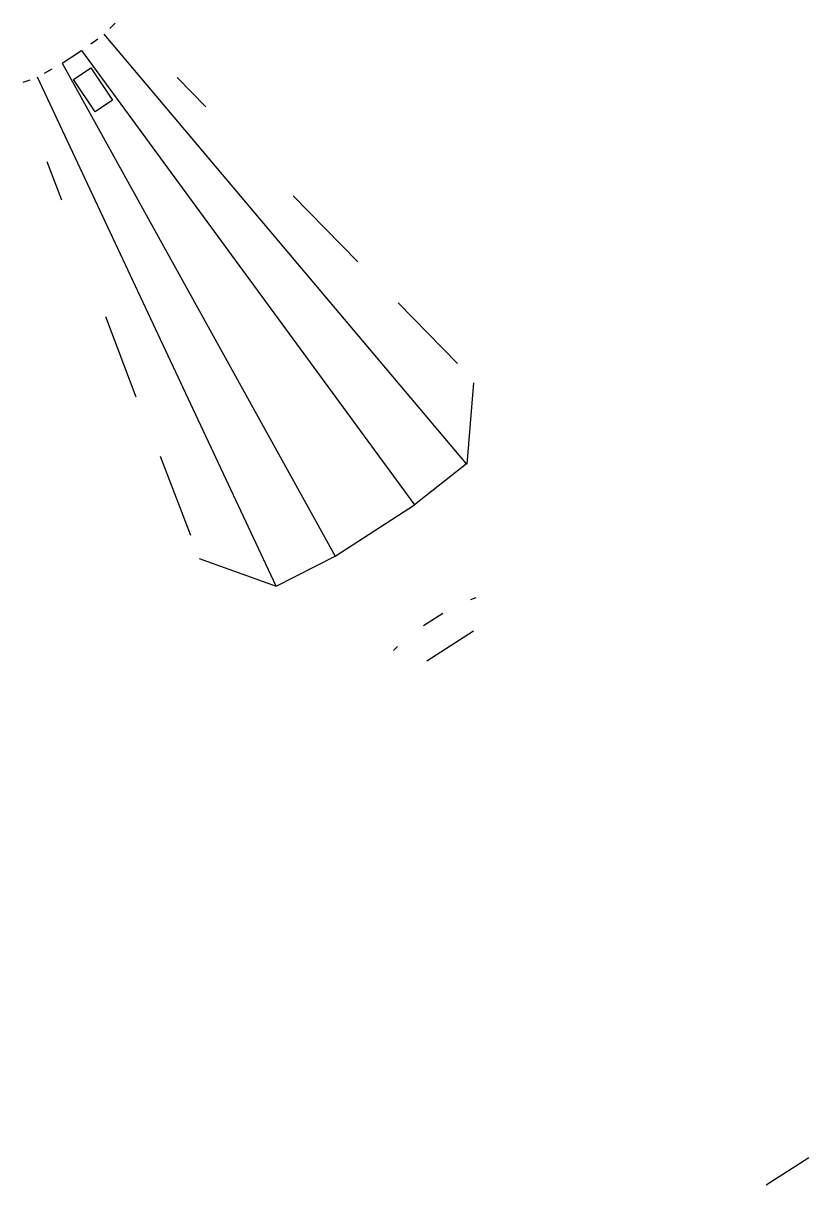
# Model space of a CAD drawing. Header units: inches. Extents: x 1.23 to 7.09, y 1.41 to 10.08.
import ezdxf

# ---------------------------------------------------------------- set-up
doc = ezdxf.new("R2010")
doc.units = ezdxf.units.IN
doc.header["$MEASUREMENT"] = 0

msp = doc.modelspace()

# ---------------------------------------------------------------- linework, layer by layer
for p, q in [((1.8743, 10.0437), (1.9122, 10.0822)), ((4.537, 6.7938), (1.8319, 10.001)), ((4.537, 6.7938), (1.8319, 10.001)), ((1.7307, 9.9281), (1.7844, 9.9666)), ((1.5163, 9.785), (1.6613, 9.8782)), ((1.6613, 9.8782), (4.148, 6.4877)), ((1.3848, 9.7097), (1.4421, 9.7425)), ((1.5163, 9.785), (3.5551, 6.1065)), ((1.2265, 9.6414), (1.2772, 9.6599)), ((3.1142, 5.8814), (1.3339, 9.6805)), ((2.3757, 9.6768), (2.591, 9.4573)), ((1.403, 9.0514), (1.5133, 8.7644)), ((3.2418, 8.794), (3.7241, 8.3025)), ((4.0254, 7.9954), (4.4687, 7.5436)), ((1.8405, 7.8931), (2.068, 7.2941)), ((4.5887, 7.4001), (4.5377, 6.7927)), ((2.2479, 6.8526), (2.475, 6.2617)), ((4.5358, 6.7953), (4.148, 6.4877)), ((3.5551, 6.1065), (4.148, 6.4877)), ((2.5412, 6.0893), (3.1142, 5.8814)), ((3.1142, 5.8814), (3.5551, 6.1065)), ((4.5687, 5.7814), (4.6088, 5.7975)), ((4.2147, 5.5879), (4.3597, 5.6811)), ((4.2401, 5.3255), (4.5878, 5.549)), ((3.9917, 5.4008), (4.0214, 5.4322)), ((6.7747, 1.415), (7.0918, 1.6188))]:
    msp.add_line(p, q)
msp.add_lwpolyline([(1.7322, 9.7495), (1.8924, 9.5083), (1.7628, 9.4223), (1.6026, 9.6635)], close=True)

doc.saveas('drawing.dxf')
